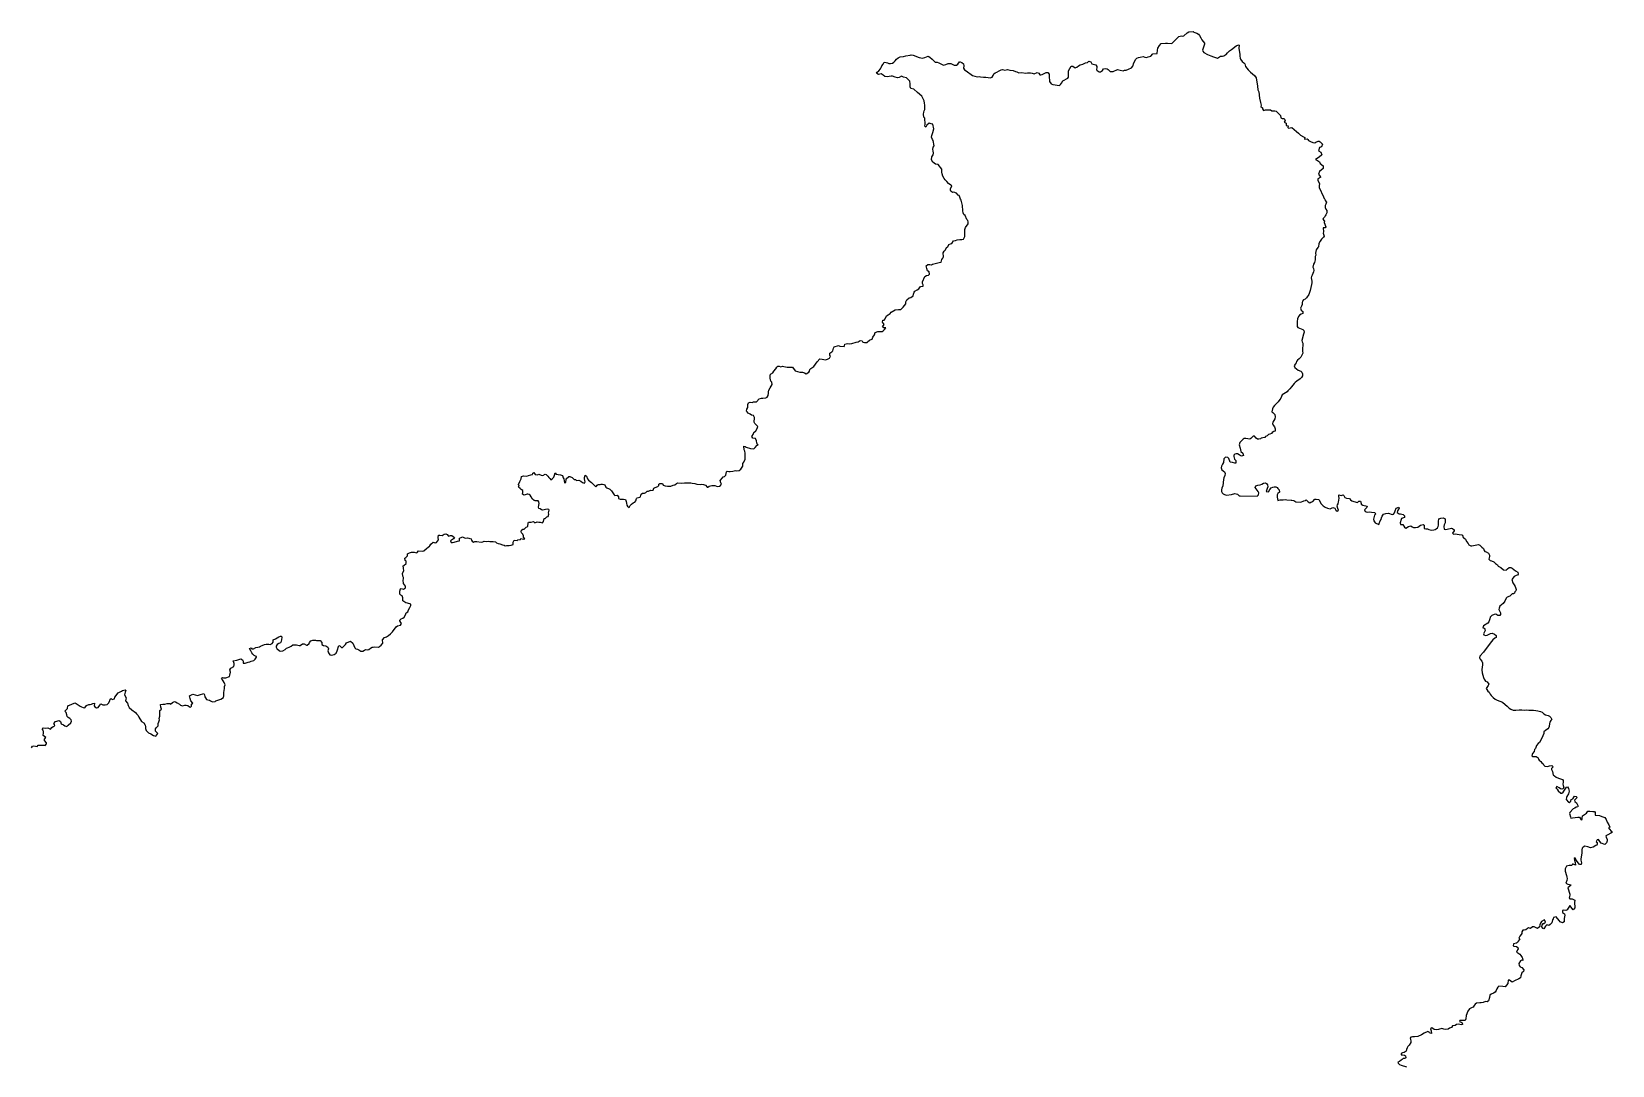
# Model space of a CAD drawing. Extents: x -74 to -34.8, y -33.8 to 5.3.
# Drawn here: x -62.137 to -59.516, y 3.558 to 5.271 of the extents above; entities that cross this region are included whole.
import ezdxf

# ---------------------------------------------------------------- set-up
doc = ezdxf.new("R2010")
doc.units = 0
doc.header["$LTSCALE"] = 2
doc.layers.add('UFEBRASIL', color=7, linetype='Continuous')

msp = doc.modelspace()

# ---------------------------------------------------------------- linework, layer by layer
at = {"layer": 'UFEBRASIL'}
msp.add_lwpolyline([(-62.1369, 4.0843), (-62.1352, 4.0866), (-62.1333, 4.0871), (-62.1275, 4.0863), (-62.1261, 4.0882), (-62.1225, 4.0882), (-62.1202, 4.0885), (-62.1158, 4.0882), (-62.1144, 4.088), (-62.1122, 4.0905), (-62.1122, 4.0924), (-62.1152, 4.096), (-62.1155, 4.0985), (-62.113, 4.1013), (-62.1177, 4.1043), (-62.1175, 4.1057), (-62.1169, 4.1077), (-62.1169, 4.1105), (-62.1175, 4.1132), (-62.1191, 4.1157), (-62.1175, 4.1174), (-62.1141, 4.1168), (-62.11, 4.1171), (-62.1052, 4.1152), (-62.1033, 4.1177), (-62.1008, 4.1191), (-62.098, 4.1207), (-62.0988, 4.1227), (-62.1, 4.1246), (-62.0972, 4.1274), (-62.0913, 4.1291), (-62.0891, 4.1274), (-62.088, 4.1238), (-62.0836, 4.1221), (-62.0816, 4.1205), (-62.0786, 4.1194), (-62.0761, 4.1218), (-62.0719, 4.1252), (-62.0708, 4.1282), (-62.0711, 4.1305), (-62.0733, 4.1324), (-62.0761, 4.1341), (-62.078, 4.136), (-62.0783, 4.1388), (-62.0797, 4.1427), (-62.0816, 4.1446), (-62.0775, 4.1493), (-62.0769, 4.1538), (-62.07, 4.1563), (-62.0663, 4.1579), (-62.065, 4.1585), (-62.0627, 4.1574), (-62.0563, 4.153), (-62.0541, 4.1518), (-62.0511, 4.1507), (-62.0483, 4.1502), (-62.0455, 4.1541), (-62.0419, 4.156), (-62.0394, 4.156), (-62.0372, 4.1563), (-62.035, 4.1574), (-62.0327, 4.1579), (-62.0333, 4.1538), (-62.0319, 4.1518), (-62.0291, 4.1502), (-62.0264, 4.151), (-62.0239, 4.1549), (-62.0219, 4.1571), (-62.0188, 4.1552), (-62.0147, 4.1555), (-62.0116, 4.156), (-62.0086, 4.1585), (-62.0072, 4.1624), (-62.0066, 4.1646), (-62.005, 4.1657), (-62.003, 4.1643), (-61.9994, 4.1652), (-61.9986, 4.168), (-61.9933, 4.1749), (-61.9908, 4.1763), (-61.9877, 4.1777), (-61.9861, 4.1791), (-61.9814, 4.1804), (-61.9805, 4.1791), (-61.9819, 4.1763), (-61.983, 4.1716), (-61.98, 4.1668), (-61.9805, 4.1649), (-61.9811, 4.1618), (-61.9777, 4.1579), (-61.9769, 4.1543), (-61.9752, 4.151), (-61.9705, 4.1468), (-61.9644, 4.1427), (-61.9627, 4.1405), (-61.9602, 4.1377), (-61.9591, 4.1346), (-61.9544, 4.1277), (-61.9508, 4.1255), (-61.9486, 4.1216), (-61.948, 4.1191), (-61.948, 4.1163), (-61.9466, 4.1127), (-61.9452, 4.111), (-61.9427, 4.1091), (-61.9391, 4.1071), (-61.9347, 4.1043), (-61.9308, 4.1032), (-61.9277, 4.108), (-61.9294, 4.1093), (-61.9311, 4.1118), (-61.9311, 4.1155), (-61.93, 4.1171), (-61.9269, 4.1205), (-61.9269, 4.1243), (-61.9258, 4.1271), (-61.925, 4.1305), (-61.9255, 4.1329), (-61.9244, 4.1366), (-61.9244, 4.1421), (-61.9239, 4.1457), (-61.9216, 4.148), (-61.9225, 4.1516), (-61.923, 4.1557), (-61.9194, 4.1563), (-61.9158, 4.1563), (-61.9122, 4.1577), (-61.9077, 4.1574), (-61.9064, 4.1566), (-61.9033, 4.1593), (-61.9, 4.1607), (-61.898, 4.1602), (-61.8955, 4.1585), (-61.8914, 4.1563), (-61.89, 4.1546), (-61.8866, 4.1535), (-61.883, 4.1546), (-61.8805, 4.1549), (-61.8777, 4.1541), (-61.8752, 4.1521), (-61.8733, 4.1513), (-61.8719, 4.153), (-61.8716, 4.1566), (-61.8694, 4.1582), (-61.8727, 4.1618), (-61.8741, 4.1657), (-61.875, 4.1702), (-61.8716, 4.1721), (-61.8694, 4.1727), (-61.8616, 4.171), (-61.8583, 4.1716), (-61.8513, 4.1741), (-61.85, 4.1716), (-61.8497, 4.1688), (-61.8486, 4.1666), (-61.8466, 4.1643), (-61.8447, 4.1635), (-61.8419, 4.1632), (-61.84, 4.1618), (-61.8369, 4.1602), (-61.8327, 4.1607), (-61.8314, 4.1621), (-61.823, 4.1646), (-61.8189, 4.1677), (-61.818, 4.1702), (-61.8183, 4.1757), (-61.8169, 4.1824), (-61.8169, 4.1855), (-61.8158, 4.1885), (-61.8175, 4.1924), (-61.8191, 4.1949), (-61.8219, 4.1996), (-61.8205, 4.2005), (-61.8186, 4.1999), (-61.815, 4.1999), (-61.8088, 4.2024), (-61.8083, 4.2043), (-61.8072, 4.2096), (-61.808, 4.2135), (-61.8066, 4.2163), (-61.8013, 4.2188), (-61.8011, 4.2213), (-61.8011, 4.2238), (-61.8025, 4.2282), (-61.7963, 4.2293), (-61.7947, 4.2299), (-61.79, 4.2316), (-61.7869, 4.2299), (-61.7863, 4.2277), (-61.7858, 4.2241), (-61.7827, 4.2241), (-61.778, 4.2257), (-61.7752, 4.2266), (-61.773, 4.2277), (-61.7686, 4.2288), (-61.7663, 4.2307), (-61.7638, 4.2341), (-61.7639, 4.2355), (-61.7658, 4.236), (-61.7677, 4.2368), (-61.77, 4.2393), (-61.7716, 4.2416), (-61.7733, 4.2449), (-61.7758, 4.2485), (-61.773, 4.2496), (-61.7716, 4.2479), (-61.7691, 4.2482), (-61.7652, 4.2505), (-61.7616, 4.2507), (-61.7591, 4.2516), (-61.7572, 4.2527), (-61.7547, 4.2535), (-61.7505, 4.2552), (-61.748, 4.2557), (-61.7433, 4.2557), (-61.7414, 4.2555), (-61.7377, 4.2568), (-61.7363, 4.2593), (-61.7361, 4.2632), (-61.7325, 4.2646), (-61.7269, 4.268), (-61.7241, 4.2693), (-61.7225, 4.2691), (-61.7222, 4.2666), (-61.7233, 4.2602), (-61.7244, 4.258), (-61.7269, 4.2571), (-61.7294, 4.2555), (-61.7316, 4.2527), (-61.7313, 4.251), (-61.73, 4.2488), (-61.7258, 4.2449), (-61.7236, 4.2443), (-61.7205, 4.2449), (-61.7163, 4.2468), (-61.7144, 4.2491), (-61.7125, 4.2499), (-61.7097, 4.2507), (-61.7066, 4.2527), (-61.7036, 4.2546), (-61.6975, 4.2549), (-61.693, 4.2535), (-61.6916, 4.2535), (-61.6877, 4.2563), (-61.685, 4.2563), (-61.6808, 4.2541), (-61.6797, 4.2543), (-61.6769, 4.2568), (-61.6758, 4.2588), (-61.6736, 4.2613), (-61.6708, 4.2624), (-61.6663, 4.2627), (-61.6644, 4.2621), (-61.6583, 4.2616), (-61.6558, 4.2588), (-61.6558, 4.2555), (-61.653, 4.2538), (-61.6489, 4.2532), (-61.6458, 4.251), (-61.6447, 4.2482), (-61.6455, 4.2446), (-61.6447, 4.2413), (-61.6425, 4.238), (-61.6388, 4.2374), (-61.6352, 4.2385), (-61.6319, 4.241), (-61.6302, 4.2449), (-61.6275, 4.2538), (-61.6258, 4.2532), (-61.623, 4.2505), (-61.6216, 4.2502), (-61.6166, 4.2552), (-61.615, 4.258), (-61.6083, 4.261), (-61.6044, 4.2577), (-61.6011, 4.2496), (-61.5991, 4.2482), (-61.5963, 4.2474), (-61.5941, 4.2463), (-61.5908, 4.2441), (-61.5877, 4.2441), (-61.585, 4.2457), (-61.583, 4.2471), (-61.58, 4.2463), (-61.5775, 4.2468), (-61.5752, 4.2491), (-61.5722, 4.251), (-61.5708, 4.2507), (-61.5677, 4.2516), (-61.5619, 4.251), (-61.5602, 4.2518), (-61.5575, 4.2543), (-61.5547, 4.2577), (-61.555, 4.2632), (-61.5519, 4.2666), (-61.5486, 4.268), (-61.545, 4.2702), (-61.5419, 4.2727), (-61.5386, 4.2763), (-61.5325, 4.2846), (-61.53, 4.286), (-61.525, 4.2871), (-61.5233, 4.2899), (-61.5247, 4.2916), (-61.5263, 4.2943), (-61.5261, 4.2957), (-61.5244, 4.2977), (-61.5213, 4.2991), (-61.5191, 4.3005), (-61.5172, 4.3046), (-61.5161, 4.3077), (-61.513, 4.3093), (-61.5122, 4.3129), (-61.5097, 4.3166), (-61.508, 4.3199), (-61.5083, 4.3218), (-61.5136, 4.3235), (-61.5166, 4.3241), (-61.5213, 4.3274), (-61.5211, 4.3327), (-61.5225, 4.3357), (-61.5247, 4.3371), (-61.5263, 4.3385), (-61.5263, 4.3435), (-61.5255, 4.3477), (-61.5241, 4.3482), (-61.5202, 4.3468), (-61.5169, 4.3494), (-61.5172, 4.3519), (-61.5188, 4.3541), (-61.52, 4.3563), (-61.5208, 4.3616), (-61.5202, 4.3638), (-61.5202, 4.3663), (-61.5211, 4.3685), (-61.5219, 4.3732), (-61.5197, 4.3774), (-61.5205, 4.3816), (-61.5208, 4.3857), (-61.5197, 4.3863), (-61.5158, 4.3896), (-61.5161, 4.3932), (-61.5177, 4.3946), (-61.5183, 4.3982), (-61.5163, 4.3996), (-61.5138, 4.4024), (-61.5136, 4.4054), (-61.5105, 4.4071), (-61.5069, 4.4082), (-61.5025, 4.408), (-61.4988, 4.4074), (-61.4975, 4.4077), (-61.4952, 4.4102), (-61.4886, 4.4099), (-61.4863, 4.4105), (-61.4822, 4.4141), (-61.4794, 4.4166), (-61.4772, 4.418), (-61.4764, 4.4188), (-61.475, 4.4213), (-61.4711, 4.4246), (-61.4677, 4.4238), (-61.4655, 4.4243), (-61.4625, 4.4288), (-61.463, 4.4327), (-61.4622, 4.4363), (-61.4602, 4.4363), (-61.4561, 4.4357), (-61.453, 4.4382), (-61.45, 4.4388), (-61.4477, 4.4377), (-61.4455, 4.4349), (-61.4422, 4.4357), (-61.44, 4.436), (-61.4358, 4.4324), (-61.4372, 4.4305), (-61.4388, 4.4291), (-61.4422, 4.4271), (-61.4413, 4.4243), (-61.4391, 4.4241), (-61.4361, 4.4249), (-61.4305, 4.4263), (-61.4275, 4.4268), (-61.4275, 4.4316), (-61.4247, 4.4327), (-61.4222, 4.4335), (-61.418, 4.4316), (-61.4141, 4.4321), (-61.408, 4.4305), (-61.4077, 4.4282), (-61.4063, 4.4263), (-61.4044, 4.4246), (-61.4022, 4.4257), (-61.3988, 4.4257), (-61.3916, 4.4249), (-61.3889, 4.4252), (-61.3864, 4.4263), (-61.3825, 4.426), (-61.3794, 4.4263), (-61.3769, 4.4257), (-61.3716, 4.426), (-61.3677, 4.4255), (-61.3661, 4.4238), (-61.3633, 4.4227), (-61.3605, 4.4221), (-61.3563, 4.4202), (-61.3536, 4.4196), (-61.3516, 4.4188), (-61.3494, 4.4191), (-61.345, 4.4191), (-61.3416, 4.4196), (-61.3386, 4.4207), (-61.3386, 4.4246), (-61.3369, 4.4282), (-61.3319, 4.4277), (-61.3305, 4.4285), (-61.3263, 4.4291), (-61.3255, 4.4307), (-61.3213, 4.4296), (-61.3194, 4.4302), (-61.3211, 4.433), (-61.3216, 4.4352), (-61.3227, 4.438), (-61.3247, 4.4402), (-61.3252, 4.4424), (-61.3244, 4.4449), (-61.3227, 4.4463), (-61.3202, 4.4463), (-61.3169, 4.4496), (-61.3144, 4.451), (-61.3136, 4.4566), (-61.3133, 4.4577), (-61.3088, 4.4582), (-61.3047, 4.4588), (-61.3025, 4.4566), (-61.2986, 4.4585), (-61.2961, 4.458), (-61.2936, 4.4579), (-61.2897, 4.4571), (-61.288, 4.4588), (-61.2869, 4.4641), (-61.2852, 4.4638), (-61.2827, 4.4666), (-61.2802, 4.4674), (-61.2794, 4.471), (-61.28, 4.4735), (-61.2788, 4.478), (-61.2794, 4.4788), (-61.2816, 4.4793), (-61.285, 4.4791), (-61.2872, 4.4782), (-61.2897, 4.4777), (-61.2916, 4.4782), (-61.2938, 4.4799), (-61.2958, 4.4807), (-61.2963, 4.4827), (-61.2961, 4.4863), (-61.2955, 4.4891), (-61.2961, 4.4916), (-61.2972, 4.4935), (-61.3019, 4.4935), (-61.3036, 4.4938), (-61.3063, 4.496), (-61.3088, 4.4998), (-61.3102, 4.5026), (-61.312, 4.5038), (-61.3141, 4.5045), (-61.3152, 4.5042), (-61.3201, 4.5027), (-61.3231, 4.5046), (-61.3223, 4.5079), (-61.3224, 4.5105), (-61.3251, 4.5121), (-61.3266, 4.5139), (-61.3297, 4.5157), (-61.3283, 4.5177), (-61.3295, 4.5205), (-61.3275, 4.5255), (-61.3267, 4.5266), (-61.3252, 4.5299), (-61.3249, 4.5337), (-61.3212, 4.5348), (-61.3158, 4.5342), (-61.3132, 4.5355), (-61.309, 4.5362), (-61.3066, 4.5371), (-61.3059, 4.5394), (-61.3042, 4.5401), (-61.302, 4.5367), (-61.2983, 4.5362), (-61.296, 4.5373), (-61.2923, 4.5357), (-61.2892, 4.5353), (-61.2853, 4.5376), (-61.2838, 4.5371), (-61.281, 4.5344), (-61.2795, 4.5319), (-61.2776, 4.5304), (-61.276, 4.528), (-61.273, 4.5301), (-61.2708, 4.5326), (-61.2699, 4.5356), (-61.2686, 4.5397), (-61.267, 4.5376), (-61.2637, 4.5367), (-61.26, 4.5363), (-61.2565, 4.5351), (-61.2556, 4.5313), (-61.2547, 4.5295), (-61.2539, 4.5264), (-61.253, 4.5224), (-61.251, 4.5244), (-61.2508, 4.5284), (-61.2504, 4.5297), (-61.2464, 4.5334), (-61.2443, 4.5335), (-61.2408, 4.5321), (-61.2395, 4.5309), (-61.2371, 4.5284), (-61.2352, 4.5284), (-61.2334, 4.5272), (-61.2295, 4.5274), (-61.2263, 4.5258), (-61.2233, 4.5235), (-61.2203, 4.5226), (-61.2192, 4.525), (-61.2198, 4.5271), (-61.2201, 4.53), (-61.22, 4.5322), (-61.219, 4.5356), (-61.2167, 4.534), (-61.2153, 4.5299), (-61.2135, 4.5277), (-61.2088, 4.5234), (-61.2051, 4.5201), (-61.2014, 4.5165), (-61.2003, 4.5175), (-61.1994, 4.5194), (-61.1974, 4.5204), (-61.1942, 4.5206), (-61.1926, 4.521), (-61.1904, 4.5209), (-61.1883, 4.5206), (-61.1865, 4.5196), (-61.185, 4.5162), (-61.183, 4.515), (-61.1792, 4.5134), (-61.178, 4.5128), (-61.1752, 4.5097), (-61.1746, 4.5084), (-61.1712, 4.5035), (-61.1698, 4.5022), (-61.1662, 4.5028), (-61.1641, 4.5), (-61.1641, 4.4974), (-61.1611, 4.496), (-61.1575, 4.4963), (-61.1558, 4.496), (-61.1525, 4.4957), (-61.1511, 4.4924), (-61.1508, 4.4896), (-61.1502, 4.486), (-61.149, 4.4843), (-61.1461, 4.4824), (-61.1447, 4.4855), (-61.1422, 4.488), (-61.1394, 4.4902), (-61.1372, 4.4909), (-61.1366, 4.4913), (-61.135, 4.4932), (-61.1341, 4.4974), (-61.133, 4.4985), (-61.1283, 4.4993), (-61.1275, 4.4999), (-61.1265, 4.5041), (-61.1242, 4.5058), (-61.1208, 4.5058), (-61.1186, 4.5071), (-61.1165, 4.5093), (-61.1143, 4.5094), (-61.1106, 4.5111), (-61.1102, 4.5103), (-61.1065, 4.511), (-61.1053, 4.5145), (-61.1033, 4.5153), (-61.0989, 4.517), (-61.097, 4.5187), (-61.097, 4.5207), (-61.0954, 4.522), (-61.0911, 4.5221), (-61.0897, 4.5195), (-61.0867, 4.5183), (-61.0827, 4.5178), (-61.0773, 4.5174), (-61.0731, 4.5191), (-61.0706, 4.5199), (-61.0679, 4.5222), (-61.0655, 4.5232), (-61.0591, 4.5228), (-61.0547, 4.5229), (-61.0527, 4.5233), (-61.0472, 4.523), (-61.0438, 4.523), (-61.0417, 4.5224), (-61.0373, 4.5221), (-61.034, 4.521), (-61.0286, 4.5206), (-61.0262, 4.5207), (-61.0232, 4.5204), (-61.0199, 4.519), (-61.0171, 4.516), (-61.0156, 4.5162), (-61.0134, 4.5178), (-61.0094, 4.5188), (-61.0043, 4.5189), (-61.0015, 4.5174), (-61.0004, 4.5173), (-60.9963, 4.5174), (-60.9947, 4.5185), (-60.9933, 4.5207), (-60.9944, 4.5232), (-60.9952, 4.5268), (-60.9916, 4.5316), (-60.9902, 4.533), (-60.9883, 4.5338), (-60.9861, 4.536), (-60.9847, 4.5413), (-60.9838, 4.5424), (-60.9811, 4.5418), (-60.9786, 4.5421), (-60.9744, 4.5427), (-60.9697, 4.5435), (-60.9675, 4.543), (-60.9641, 4.5438), (-60.9613, 4.546), (-60.958, 4.5505), (-60.9575, 4.5532), (-60.9575, 4.5554), (-60.9563, 4.5574), (-60.9541, 4.5624), (-60.9541, 4.5682), (-60.9538, 4.5721), (-60.9547, 4.5754), (-60.9555, 4.5777), (-60.9563, 4.5841), (-60.9541, 4.5835), (-60.9522, 4.5821), (-60.9452, 4.5802), (-60.9397, 4.5796), (-60.9375, 4.5818), (-60.9347, 4.5849), (-60.9322, 4.5863), (-60.9338, 4.5874), (-60.9347, 4.5896), (-60.9352, 4.5927), (-60.9366, 4.5963), (-60.9413, 4.5974), (-60.943, 4.5999), (-60.94, 4.6041), (-60.9394, 4.6063), (-60.9361, 4.6091), (-60.9338, 4.613), (-60.9327, 4.6163), (-60.9355, 4.6191), (-60.938, 4.6213), (-60.9388, 4.6235), (-60.9388, 4.6257), (-60.9386, 4.6285), (-60.9386, 4.6313), (-60.9402, 4.6346), (-60.9433, 4.6355), (-60.9458, 4.6371), (-60.9488, 4.6385), (-60.9505, 4.6405), (-60.9516, 4.6421), (-60.9513, 4.6449), (-60.9494, 4.648), (-60.9497, 4.6527), (-60.9486, 4.6554), (-60.9455, 4.6566), (-60.9425, 4.656), (-60.94, 4.6571), (-60.935, 4.6571), (-60.9305, 4.6621), (-60.9269, 4.6632), (-60.9244, 4.6635), (-60.9194, 4.6638), (-60.9172, 4.6649), (-60.9158, 4.6677), (-60.915, 4.6718), (-60.915, 4.6741), (-60.9144, 4.6768), (-60.9125, 4.6804), (-60.9094, 4.686), (-60.9097, 4.6899), (-60.9113, 4.6916), (-60.9122, 4.6963), (-60.9127, 4.7005), (-60.9119, 4.7032), (-60.9083, 4.7055), (-60.9063, 4.708), (-60.9033, 4.7121), (-60.9016, 4.7146), (-60.9, 4.7163), (-60.8975, 4.7163), (-60.895, 4.7154), (-60.8919, 4.7163), (-60.8897, 4.716), (-60.8844, 4.7149), (-60.8816, 4.7149), (-60.8752, 4.7149), (-60.8708, 4.7085), (-60.8633, 4.7066), (-60.8611, 4.7066), (-60.8586, 4.7063), (-60.8558, 4.7052), (-60.853, 4.7035), (-60.8483, 4.7063), (-60.8472, 4.708), (-60.8469, 4.711), (-60.8452, 4.7124), (-60.84, 4.7157), (-60.8372, 4.7199), (-60.8347, 4.7238), (-60.8302, 4.7285), (-60.8263, 4.7282), (-60.8236, 4.7274), (-60.8205, 4.7268), (-60.8175, 4.728), (-60.8141, 4.7296), (-60.8125, 4.7332), (-60.8133, 4.7343), (-60.8136, 4.7377), (-60.8105, 4.7399), (-60.8088, 4.7421), (-60.8077, 4.7463), (-60.8066, 4.7482), (-60.7991, 4.7505), (-60.7969, 4.7496), (-60.7897, 4.7488), (-60.7891, 4.7505), (-60.7886, 4.753), (-60.7866, 4.7535), (-60.7844, 4.7538), (-60.7805, 4.7535), (-60.7772, 4.7538), (-60.7697, 4.756), (-60.7666, 4.7566), (-60.763, 4.7588), (-60.76, 4.7582), (-60.7588, 4.7563), (-60.7558, 4.7555), (-60.7516, 4.7555), (-60.7511, 4.7568), (-60.748, 4.7593), (-60.7466, 4.7602), (-60.7433, 4.7613), (-60.7422, 4.7643), (-60.7394, 4.7685), (-60.7383, 4.7721), (-60.7341, 4.7741), (-60.7269, 4.7738), (-60.7252, 4.7749), (-60.7231, 4.777), (-60.7208, 4.7799), (-60.7238, 4.7802), (-60.7263, 4.7816), (-60.7236, 4.7857), (-60.7244, 4.7871), (-60.7261, 4.7891), (-60.7255, 4.7924), (-60.7236, 4.7929), (-60.7219, 4.7949), (-60.7197, 4.7996), (-60.7166, 4.8013), (-60.7133, 4.8035), (-60.7116, 4.8057), (-60.7052, 4.8096), (-60.6997, 4.8105), (-60.6961, 4.8105), (-60.6922, 4.8143), (-60.6875, 4.8196), (-60.6875, 4.8232), (-60.6861, 4.8263), (-60.6819, 4.8296), (-60.6794, 4.8302), (-60.6755, 4.8329), (-60.675, 4.8355), (-60.6738, 4.8388), (-60.6725, 4.8407), (-60.6686, 4.8427), (-60.6661, 4.8443), (-60.663, 4.8482), (-60.6591, 4.8491), (-60.6588, 4.851), (-60.66, 4.8532), (-60.66, 4.856), (-60.6563, 4.8652), (-60.6533, 4.8668), (-60.6502, 4.8671), (-60.6483, 4.8688), (-60.6491, 4.8727), (-60.6516, 4.8746), (-60.653, 4.8782), (-60.6536, 4.8829), (-60.6513, 4.8849), (-60.6477, 4.8849), (-60.6452, 4.8846), (-60.6433, 4.8854), (-60.6391, 4.8868), (-60.6322, 4.8882), (-60.6288, 4.8888), (-60.6286, 4.8907), (-60.628, 4.8929), (-60.6263, 4.8952), (-60.6252, 4.8974), (-60.6258, 4.9041), (-60.6241, 4.9071), (-60.6219, 4.9093), (-60.62, 4.913), (-60.618, 4.9143), (-60.6161, 4.918), (-60.6136, 4.9193), (-60.6113, 4.9199), (-60.6088, 4.9241), (-60.6052, 4.9249), (-60.6025, 4.9257), (-60.5983, 4.9263), (-60.5949, 4.9263), (-60.5919, 4.9268), (-60.59, 4.931), (-60.59, 4.9396), (-60.5897, 4.9427), (-60.5886, 4.9463), (-60.5844, 4.9521), (-60.5841, 4.9557), (-60.585, 4.9577), (-60.5863, 4.9593), (-60.5894, 4.966), (-60.5913, 4.968), (-60.5927, 4.9707), (-60.5933, 4.9738), (-60.5938, 4.9827), (-60.5947, 4.9871), (-60.5958, 4.9916), (-60.5969, 4.9932), (-60.598, 4.9963), (-60.5991, 4.9993), (-60.6008, 4.9996), (-60.6038, 5.0033), (-60.608, 5.0049), (-60.6102, 5.0041), (-60.613, 5.0066), (-60.6137, 5.0081), (-60.6135, 5.0104), (-60.6115, 5.0152), (-60.613, 5.0166), (-60.6169, 5.0193), (-60.6197, 5.0224), (-60.6225, 5.0252), (-60.6238, 5.0271), (-60.6261, 5.031), (-60.6275, 5.0352), (-60.628, 5.0377), (-60.6281, 5.0428), (-60.6302, 5.0457), (-60.6316, 5.0479), (-60.6338, 5.0507), (-60.6383, 5.0513), (-60.6427, 5.0546), (-60.645, 5.0585), (-60.6444, 5.063), (-60.6425, 5.0668), (-60.6418, 5.0694), (-60.6423, 5.0733), (-60.643, 5.0757), (-60.6425, 5.0791), (-60.6408, 5.0816), (-60.6425, 5.0904), (-60.6433, 5.0921), (-60.6452, 5.096), (-60.6447, 5.0987), (-60.643, 5.1035), (-60.6409, 5.1098), (-60.6426, 5.1172), (-60.6458, 5.1182), (-60.6488, 5.119), (-60.6525, 5.1155), (-60.6544, 5.1124), (-60.6561, 5.1143), (-60.6553, 5.1175), (-60.6561, 5.1271), (-60.6575, 5.1291), (-60.6583, 5.1339), (-60.6577, 5.1374), (-60.6569, 5.1396), (-60.6563, 5.1418), (-60.6561, 5.1449), (-60.656, 5.149), (-60.6566, 5.1521), (-60.6571, 5.156), (-60.6591, 5.1593), (-60.6612, 5.1637), (-60.6681, 5.17), (-60.6744, 5.1754), (-60.6794, 5.1766), (-60.6804, 5.1794), (-60.6802, 5.1841), (-60.6808, 5.1886), (-60.6838, 5.1913), (-60.6867, 5.1943), (-60.6916, 5.1955), (-60.6947, 5.1971), (-60.6988, 5.1949), (-60.7016, 5.1943), (-60.7052, 5.1952), (-60.7097, 5.1968), (-60.7119, 5.1971), (-60.7183, 5.1956), (-60.7222, 5.1966), (-60.7252, 5.1985), (-60.7282, 5.201), (-60.7327, 5.1996), (-60.7356, 5.2011), (-60.7363, 5.2018), (-60.735, 5.2038), (-60.7322, 5.2057), (-60.7294, 5.2091), (-60.7286, 5.2113), (-60.7272, 5.2138), (-60.725, 5.2166), (-60.7233, 5.2199), (-60.72, 5.2196), (-60.7177, 5.2188), (-60.7158, 5.2177), (-60.713, 5.2177), (-60.7094, 5.2185), (-60.7072, 5.2199), (-60.705, 5.2224), (-60.703, 5.2249), (-60.7, 5.2271), (-60.6972, 5.2288), (-60.6913, 5.2293), (-60.6875, 5.2307), (-60.6805, 5.2316), (-60.6786, 5.2321), (-60.6755, 5.2318), (-60.6652, 5.2277), (-60.66, 5.2268), (-60.6563, 5.2277), (-60.6508, 5.2302), (-60.6475, 5.2285), (-60.6441, 5.2249), (-60.6388, 5.2199), (-60.6355, 5.2199), (-60.633, 5.2191), (-60.6283, 5.2166), (-60.625, 5.2152), (-60.6213, 5.216), (-60.6172, 5.2179), (-60.613, 5.2177), (-60.6075, 5.2152), (-60.6036, 5.2152), (-60.6016, 5.2166), (-60.5986, 5.2205), (-60.5975, 5.2205), (-60.595, 5.2196), (-60.5922, 5.2174), (-60.5913, 5.2141), (-60.5919, 5.2104), (-60.5905, 5.2074), (-60.5875, 5.2055), (-60.5772, 5.198), (-60.5694, 5.1957), (-60.5658, 5.1966), (-60.5636, 5.196), (-60.5588, 5.1952), (-60.5552, 5.1952), (-60.5513, 5.1949), (-60.548, 5.1941), (-60.5447, 5.1952), (-60.5427, 5.1979), (-60.5416, 5.2007), (-60.5397, 5.2027), (-60.5366, 5.2035), (-60.5327, 5.206), (-60.5297, 5.2077), (-60.5272, 5.2079), (-60.5236, 5.2071), (-60.5191, 5.2079), (-60.5152, 5.2071), (-60.5097, 5.2063), (-60.5055, 5.2046), (-60.5033, 5.2041), (-60.5005, 5.2027), (-60.495, 5.203), (-60.4891, 5.2021), (-60.4858, 5.2027), (-60.4811, 5.2024), (-60.478, 5.2021), (-60.4747, 5.2007), (-60.4697, 5.2029), (-60.4672, 5.2018), (-60.4655, 5.1993), (-60.4636, 5.1991), (-60.4616, 5.1999), (-60.4552, 5.2032), (-60.4519, 5.2029), (-60.4497, 5.2002), (-60.4497, 5.1971), (-60.4494, 5.1879), (-60.4466, 5.1841), (-60.4441, 5.183), (-60.433, 5.1816), (-60.4311, 5.1832), (-60.4297, 5.1852), (-60.4272, 5.1893), (-60.4188, 5.1938), (-60.418, 5.1954), (-60.418, 5.2057), (-60.4136, 5.2135), (-60.4105, 5.2135), (-60.4066, 5.2107), (-60.4041, 5.2116), (-60.4013, 5.2138), (-60.3986, 5.2155), (-60.3941, 5.2168), (-60.39, 5.2191), (-60.3863, 5.2196), (-60.3841, 5.2218), (-60.3811, 5.2207), (-60.3791, 5.2174), (-60.3772, 5.2166), (-60.3727, 5.2157), (-60.3708, 5.2132), (-60.3711, 5.2116), (-60.3716, 5.2077), (-60.3705, 5.2063), (-60.3672, 5.2043), (-60.365, 5.2043), (-60.3616, 5.2063), (-60.3597, 5.2091), (-60.3561, 5.2096), (-60.3538, 5.2091), (-60.3519, 5.2079), (-60.3488, 5.2049), (-60.3441, 5.2049), (-60.3366, 5.2079), (-60.3325, 5.2071), (-60.3272, 5.2057), (-60.325, 5.2068), (-60.3222, 5.2071), (-60.3186, 5.2088), (-60.3136, 5.2105), (-60.3111, 5.2135), (-60.3094, 5.2191), (-60.3063, 5.2249), (-60.3044, 5.2266), (-60.3019, 5.2277), (-60.2991, 5.2282), (-60.2944, 5.2293), (-60.2911, 5.2282), (-60.2888, 5.228), (-60.2858, 5.2291), (-60.2816, 5.2299), (-60.278, 5.2338), (-60.2711, 5.2343), (-60.2705, 5.2402), (-60.27, 5.2435), (-60.2672, 5.2479), (-60.2641, 5.251), (-60.2572, 5.2518), (-60.2536, 5.2516), (-60.2477, 5.2513), (-60.2461, 5.2518), (-60.2352, 5.2627), (-60.2305, 5.2635), (-60.2286, 5.2632), (-60.2266, 5.2638), (-60.2211, 5.2688), (-60.2183, 5.2702), (-60.2111, 5.2707), (-60.21, 5.2696), (-60.2052, 5.268), (-60.2022, 5.2666), (-60.2005, 5.2643), (-60.1983, 5.2605), (-60.1969, 5.2571), (-60.1927, 5.2518), (-60.1927, 5.2499), (-60.1958, 5.2402), (-60.1952, 5.2382), (-60.1933, 5.2363), (-60.1877, 5.2327), (-60.1822, 5.2307), (-60.1774, 5.2288), (-60.1711, 5.2266), (-60.1658, 5.2302), (-60.1628, 5.2302), (-60.1605, 5.2307), (-60.1586, 5.2316), (-60.1563, 5.233), (-60.1541, 5.2357), (-60.1508, 5.2388), (-60.1477, 5.241), (-60.14, 5.2474), (-60.1361, 5.2491), (-60.1352, 5.2482), (-60.1355, 5.2435), (-60.1344, 5.2363), (-60.1341, 5.2335), (-60.1341, 5.2299), (-60.1336, 5.2268), (-60.1327, 5.2249), (-60.1302, 5.2213), (-60.1275, 5.2193), (-60.1258, 5.2171), (-60.1244, 5.2127), (-60.1202, 5.2074), (-60.1161, 5.2038), (-60.1094, 5.1982), (-60.1069, 5.1941), (-60.1044, 5.1804), (-60.1038, 5.1743), (-60.1024, 5.171), (-60.1013, 5.1607), (-60.0994, 5.1535), (-60.0983, 5.1491), (-60.0991, 5.1466), (-60.0966, 5.1446), (-60.0962, 5.1429), (-60.0944, 5.1402), (-60.0911, 5.1413), (-60.083, 5.141), (-60.0811, 5.1393), (-60.0761, 5.1396), (-60.0738, 5.1388), (-60.0666, 5.1318), (-60.0661, 5.1277), (-60.0638, 5.1266), (-60.0602, 5.1266), (-60.0588, 5.1235), (-60.0605, 5.1207), (-60.0569, 5.1188), (-60.0569, 5.1152), (-60.0536, 5.1146), (-60.0544, 5.1121), (-60.053, 5.1105), (-60.0477, 5.1118), (-60.0397, 5.1052), (-60.0369, 5.1027), (-60.0336, 5.0993), (-60.0283, 5.0966), (-60.0263, 5.0954), (-60.0269, 5.0924), (-60.0224, 5.093), (-60.0213, 5.0921), (-60.0202, 5.0902), (-60.0166, 5.0885), (-60.013, 5.0868), (-60.0097, 5.0863), (-60.008, 5.0874), (-60.0038, 5.0891), (-60.0025, 5.0891), (-60.0005, 5.0882), (-59.9968, 5.0845), (-59.9987, 5.0798), (-60.0016, 5.0788), (-60.0035, 5.0731), (-59.9997, 5.0712), (-59.9978, 5.0665), (-60.0025, 5.0627), (-60.0082, 5.0589), (-60.0054, 5.057), (-60.0016, 5.0551), (-60.0006, 5.0523), (-59.9959, 5.0485), (-59.9959, 5.0437), (-60.0016, 5.039), (-60.0035, 5.0343), (-60.0006, 5.0305), (-59.9997, 5.0295), (-60.0044, 5.0267), (-60.0044, 5.0238), (-60.0016, 5.0191), (-60.0025, 5.0153), (-60.0025, 5.0124), (-59.9952, 4.9968), (-59.9941, 4.9941), (-59.993, 4.993), (-59.9922, 4.991), (-59.9905, 4.9882), (-59.9911, 4.9849), (-59.9925, 4.9824), (-59.9927, 4.9791), (-59.9911, 4.9768), (-59.9899, 4.9746), (-59.9897, 4.9727), (-59.9897, 4.9705), (-59.9913, 4.9674), (-59.9927, 4.9655), (-59.9938, 4.9635), (-59.9961, 4.9605), (-59.9947, 4.958), (-59.9938, 4.9571), (-59.9941, 4.9546), (-59.9911, 4.9471), (-59.9927, 4.9455), (-59.9955, 4.9455), (-59.9952, 4.9388), (-59.9955, 4.9366), (-59.9941, 4.9321), (-59.9952, 4.9302), (-59.9966, 4.9285), (-59.9986, 4.9271), (-60.0005, 4.9235), (-60.003, 4.9199), (-60.0033, 4.9143), (-60.0047, 4.913), (-60.0072, 4.9093), (-60.008, 4.9066), (-60.0083, 4.9035), (-60.0077, 4.9005), (-60.0088, 4.8979), (-60.0091, 4.8957), (-60.0091, 4.8927), (-60.0102, 4.888), (-60.0119, 4.8852), (-60.0127, 4.8807), (-60.0119, 4.8782), (-60.0113, 4.8752), (-60.0116, 4.8729), (-60.0138, 4.8674), (-60.0152, 4.8649), (-60.0158, 4.8627), (-60.0147, 4.8574), (-60.0144, 4.8543), (-60.0149, 4.8516), (-60.0172, 4.8418), (-60.0194, 4.8349), (-60.0233, 4.8296), (-60.0258, 4.8277), (-60.0286, 4.8263), (-60.03, 4.8243), (-60.0305, 4.8218), (-60.0305, 4.8185), (-60.0316, 4.8157), (-60.0333, 4.8127), (-60.0324, 4.8091), (-60.0294, 4.8068), (-60.0297, 4.8038), (-60.0325, 4.8024), (-60.035, 4.8007), (-60.0369, 4.7988), (-60.0383, 4.7949), (-60.0388, 4.7902), (-60.0391, 4.7821), (-60.0375, 4.7807), (-60.0352, 4.7796), (-60.0322, 4.7785), (-60.0297, 4.7771), (-60.0277, 4.7755), (-60.0272, 4.773), (-60.0283, 4.7696), (-60.0313, 4.7588), (-60.0308, 4.7566), (-60.0297, 4.7543), (-60.0294, 4.7513), (-60.0302, 4.7457), (-60.03, 4.7413), (-60.0294, 4.7382), (-60.033, 4.7313), (-60.0358, 4.7288), (-60.0383, 4.7263), (-60.04, 4.7243), (-60.0405, 4.7218), (-60.0424, 4.7199), (-60.0436, 4.7171), (-60.0425, 4.7143), (-60.0402, 4.7121), (-60.0372, 4.7099), (-60.033, 4.7079), (-60.0313, 4.7063), (-60.0302, 4.7035), (-60.0302, 4.7005), (-60.0316, 4.6979), (-60.0338, 4.6957), (-60.0394, 4.6916), (-60.0424, 4.6896), (-60.0441, 4.6877), (-60.0483, 4.6821), (-60.0508, 4.6791), (-60.0544, 4.6757), (-60.0555, 4.6738), (-60.058, 4.6724), (-60.0638, 4.6688), (-60.0658, 4.6632), (-60.0674, 4.661), (-60.0705, 4.6574), (-60.0766, 4.6513), (-60.0788, 4.6485), (-60.0799, 4.6455), (-60.0808, 4.641), (-60.0794, 4.6399), (-60.0758, 4.6363), (-60.0752, 4.6327), (-60.0761, 4.6293), (-60.0794, 4.6238), (-60.0797, 4.6213), (-60.0786, 4.6185), (-60.0767, 4.6158), (-60.0755, 4.6127), (-60.0752, 4.6085), (-60.0777, 4.608), (-60.0802, 4.6066), (-60.0813, 4.6046), (-60.0841, 4.6038), (-60.0866, 4.6032), (-60.0888, 4.601), (-60.0911, 4.5999), (-60.0925, 4.5982), (-60.0955, 4.5977), (-60.0983, 4.5974), (-60.0999, 4.596), (-60.1022, 4.5952), (-60.1044, 4.5957), (-60.1066, 4.5974), (-60.1097, 4.6007), (-60.1116, 4.6002), (-60.1138, 4.5985), (-60.1158, 4.5963), (-60.1175, 4.5952), (-60.1241, 4.5966), (-60.1269, 4.5968), (-60.1286, 4.5957), (-60.1308, 4.593), (-60.1341, 4.5899), (-60.1352, 4.5863), (-60.1333, 4.5805), (-60.1322, 4.5752), (-60.1291, 4.5721), (-60.1277, 4.5685), (-60.1311, 4.5674), (-60.1333, 4.5682), (-60.1352, 4.5696), (-60.1377, 4.571), (-60.1399, 4.5713), (-60.1424, 4.5707), (-60.1441, 4.5688), (-60.1441, 4.5666), (-60.143, 4.5621), (-60.1408, 4.5599), (-60.1408, 4.5557), (-60.1424, 4.5557), (-60.1461, 4.5566), (-60.15, 4.5574), (-60.1522, 4.5632), (-60.1538, 4.5649), (-60.1575, 4.5655), (-60.1602, 4.5627), (-60.1611, 4.5568), (-60.1626, 4.5538), (-60.1633, 4.5527), (-60.1644, 4.5505), (-60.1649, 4.5482), (-60.1636, 4.5446), (-60.1594, 4.5413), (-60.1583, 4.5388), (-60.1588, 4.5355), (-60.1605, 4.5313), (-60.1611, 4.5284), (-60.162, 4.5179), (-60.1636, 4.5141), (-60.1641, 4.5113), (-60.1641, 4.5088), (-60.1633, 4.5063), (-60.1616, 4.5049), (-60.1591, 4.5038), (-60.1558, 4.5029), (-60.1478, 4.5038), (-60.1422, 4.5052), (-60.138, 4.5043), (-60.1372, 4.5038), (-60.1352, 4.5018), (-60.1333, 4.5013), (-60.1049, 4.501), (-60.103, 4.5035), (-60.1025, 4.5063), (-60.1036, 4.5088), (-60.1069, 4.513), (-60.1086, 4.5155), (-60.1072, 4.5182), (-60.1041, 4.5191), (-60.1, 4.5199), (-60.0972, 4.521), (-60.0947, 4.5224), (-60.0916, 4.5232), (-60.0897, 4.5218), (-60.0883, 4.5196), (-60.0877, 4.5163), (-60.0886, 4.5135), (-60.09, 4.5085), (-60.0866, 4.5082), (-60.0841, 4.5121), (-60.0822, 4.5146), (-60.0794, 4.516), (-60.0769, 4.5165), (-60.0741, 4.5166), (-60.0722, 4.5155), (-60.0711, 4.5135), (-60.0686, 4.5116), (-60.0683, 4.5074), (-60.0711, 4.5057), (-60.0719, 4.5032), (-60.0719, 4.4996), (-60.0711, 4.4938), (-60.0669, 4.4952), (-60.0633, 4.4952), (-60.0622, 4.4952), (-60.0586, 4.4955), (-60.0561, 4.4952), (-60.0488, 4.4946), (-60.0477, 4.4946), (-60.0444, 4.4938), (-60.0413, 4.4916), (-60.0327, 4.4913), (-60.0277, 4.4932), (-60.0249, 4.4941), (-60.0241, 4.4949), (-60.0222, 4.4935), (-60.0205, 4.4916), (-60.0177, 4.4902), (-60.0163, 4.491), (-60.0127, 4.4924), (-60.0094, 4.4963), (-60.0072, 4.496), (-60.0027, 4.4954), (-60.0005, 4.4918), (-59.9995, 4.4887), (-59.9955, 4.4852), (-59.9925, 4.483), (-59.9888, 4.4813), (-59.9864, 4.4805), (-59.9841, 4.4802), (-59.9799, 4.4821), (-59.9762, 4.4812), (-59.9747, 4.4777), (-59.9727, 4.4763), (-59.9702, 4.478), (-59.9716, 4.4807), (-59.9725, 4.4846), (-59.9722, 4.4866), (-59.9711, 4.4885), (-59.9702, 4.4916), (-59.97, 4.4941), (-59.9691, 4.4985), (-59.97, 4.4996), (-59.9697, 4.503), (-59.9661, 4.5021), (-59.9624, 4.5032), (-59.9613, 4.5021), (-59.9601, 4.4987), (-59.9572, 4.4977), (-59.9519, 4.4971), (-59.9502, 4.4949), (-59.9483, 4.4935), (-59.9394, 4.4905), (-59.9383, 4.491), (-59.9369, 4.4927), (-59.9336, 4.493), (-59.933, 4.4891), (-59.9325, 4.4877), (-59.93, 4.486), (-59.9227, 4.4846), (-59.9241, 4.4818), (-59.9274, 4.4785), (-59.9261, 4.4757), (-59.9247, 4.4749), (-59.9225, 4.4746), (-59.9197, 4.4749), (-59.9158, 4.4743), (-59.9108, 4.4741), (-59.9086, 4.4716), (-59.9105, 4.4693), (-59.9125, 4.4627), (-59.9116, 4.4602), (-59.9094, 4.4568), (-59.9036, 4.4543), (-59.903, 4.4555), (-59.9013, 4.4599), (-59.8997, 4.4624), (-59.8991, 4.4649), (-59.898, 4.468), (-59.8955, 4.4713), (-59.8919, 4.4721), (-59.8874, 4.4727), (-59.8813, 4.4707), (-59.8794, 4.4713), (-59.8775, 4.4735), (-59.8763, 4.4766), (-59.8749, 4.4813), (-59.8705, 4.4827), (-59.8699, 4.4813), (-59.8727, 4.4766), (-59.873, 4.4738), (-59.8699, 4.4718), (-59.8674, 4.4718), (-59.8652, 4.4713), (-59.8633, 4.4705), (-59.8608, 4.4682), (-59.8611, 4.4657), (-59.8661, 4.4638), (-59.8666, 4.4621), (-59.8683, 4.4568), (-59.8675, 4.4543), (-59.8638, 4.454), (-59.8611, 4.4499), (-59.8588, 4.4482), (-59.8544, 4.4505), (-59.8502, 4.4518), (-59.848, 4.4504), (-59.8458, 4.4491), (-59.8427, 4.4491), (-59.8391, 4.4496), (-59.8344, 4.4527), (-59.8302, 4.4543), (-59.8286, 4.4527), (-59.8286, 4.4474), (-59.8255, 4.4468), (-59.8227, 4.4468), (-59.8205, 4.446), (-59.8163, 4.4449), (-59.8122, 4.4452), (-59.8102, 4.446), (-59.8083, 4.4471), (-59.8063, 4.4485), (-59.805, 4.4507), (-59.8044, 4.4532), (-59.8047, 4.4566), (-59.8044, 4.4591), (-59.8038, 4.4632), (-59.8005, 4.4646), (-59.7969, 4.4652), (-59.7938, 4.4632), (-59.7933, 4.4616), (-59.7933, 4.4593), (-59.7938, 4.4566), (-59.7952, 4.4535), (-59.7958, 4.451), (-59.7952, 4.4466), (-59.793, 4.4457), (-59.7902, 4.4463), (-59.783, 4.4482), (-59.7816, 4.4477), (-59.7786, 4.4452), (-59.7786, 4.4435), (-59.7811, 4.4396), (-59.7799, 4.438), (-59.7761, 4.4385), (-59.7738, 4.4379), (-59.7702, 4.4377), (-59.7661, 4.4371), (-59.765, 4.4363), (-59.7638, 4.4327), (-59.7624, 4.4318), (-59.7597, 4.4299), (-59.7583, 4.426), (-59.7552, 4.4224), (-59.7541, 4.4205), (-59.7511, 4.4188), (-59.7494, 4.4188), (-59.7463, 4.4193), (-59.7383, 4.421), (-59.7358, 4.4199), (-59.7327, 4.4166), (-59.7299, 4.4143), (-59.7286, 4.411), (-59.7275, 4.4093), (-59.7255, 4.4088), (-59.7219, 4.4068), (-59.7199, 4.4035), (-59.7202, 4.4013), (-59.7211, 4.3966), (-59.7191, 4.3946), (-59.7166, 4.3938), (-59.713, 4.3921), (-59.7102, 4.3896), (-59.7069, 4.3871), (-59.7055, 4.3852), (-59.7011, 4.3827), (-59.6966, 4.3791), (-59.6924, 4.3785), (-59.6902, 4.3807), (-59.6877, 4.383), (-59.6844, 4.383), (-59.6822, 4.3818), (-59.6769, 4.3774), (-59.6733, 4.3749), (-59.6727, 4.3716), (-59.6736, 4.3702), (-59.6758, 4.3693), (-59.6794, 4.3677), (-59.683, 4.363), (-59.6811, 4.3574), (-59.6791, 4.3541), (-59.6777, 4.3513), (-59.6761, 4.3463), (-59.6766, 4.3443), (-59.678, 4.3427), (-59.6786, 4.3405), (-59.6802, 4.3393), (-59.6824, 4.3391), (-59.6849, 4.3371), (-59.6866, 4.3352), (-59.6908, 4.3338), (-59.6922, 4.3321), (-59.6947, 4.3268), (-59.6972, 4.3232), (-59.7027, 4.3188), (-59.7041, 4.3157), (-59.7047, 4.313), (-59.7016, 4.3077), (-59.7019, 4.3052), (-59.703, 4.3032), (-59.7063, 4.3035), (-59.7097, 4.3057), (-59.7124, 4.3052), (-59.7163, 4.3032), (-59.7191, 4.3007), (-59.7194, 4.298), (-59.7211, 4.293), (-59.7227, 4.2907), (-59.7302, 4.286), (-59.7313, 4.283), (-59.7288, 4.2821), (-59.7277, 4.2805), (-59.7272, 4.2785), (-59.7302, 4.2727), (-59.7294, 4.2713), (-59.7269, 4.2699), (-59.7238, 4.2705), (-59.7205, 4.2721), (-59.7183, 4.2735), (-59.7158, 4.2738), (-59.7119, 4.2721), (-59.7091, 4.2699), (-59.7088, 4.2668), (-59.7113, 4.266), (-59.7147, 4.2632), (-59.7191, 4.2577), (-59.7299, 4.2424), (-59.7358, 4.236), (-59.7366, 4.233), (-59.7355, 4.2307), (-59.7327, 4.2274), (-59.7319, 4.2249), (-59.7319, 4.2208), (-59.7322, 4.218), (-59.733, 4.213), (-59.7324, 4.2085), (-59.7313, 4.2043), (-59.7299, 4.2005), (-59.7288, 4.198), (-59.7266, 4.1946), (-59.7241, 4.1932), (-59.7211, 4.1896), (-59.7224, 4.1871), (-59.7255, 4.1821), (-59.7247, 4.1805), (-59.7227, 4.178), (-59.7205, 4.1763), (-59.7191, 4.173), (-59.7172, 4.1707), (-59.7141, 4.1677), (-59.7108, 4.1646), (-59.7074, 4.1632), (-59.6986, 4.1599), (-59.6938, 4.156), (-59.6905, 4.153), (-59.6874, 4.1499), (-59.6847, 4.148), (-59.6808, 4.1466), (-59.6766, 4.1463), (-59.6708, 4.1468), (-59.6663, 4.1468), (-59.6624, 4.1463), (-59.6591, 4.1471), (-59.6547, 4.1466), (-59.6469, 4.1466), (-59.643, 4.146), (-59.6397, 4.1452), (-59.6355, 4.1443), (-59.6327, 4.143), (-59.6302, 4.1405), (-59.6272, 4.1388), (-59.623, 4.1374), (-59.6208, 4.1363), (-59.6186, 4.1343), (-59.6166, 4.1307), (-59.6183, 4.1293), (-59.6202, 4.1268), (-59.6208, 4.1246), (-59.6213, 4.1196), (-59.6219, 4.1177), (-59.6236, 4.1157), (-59.6272, 4.113), (-59.6297, 4.1107), (-59.6302, 4.1077), (-59.6333, 4.1002), (-59.6372, 4.093), (-59.6394, 4.091), (-59.6422, 4.0877), (-59.6438, 4.083), (-59.6455, 4.081), (-59.6461, 4.078), (-59.6488, 4.0746), (-59.6497, 4.0705), (-59.6483, 4.0699), (-59.6455, 4.0696), (-59.6427, 4.0696), (-59.6391, 4.0677), (-59.6388, 4.0652), (-59.6377, 4.0635), (-59.6352, 4.0613), (-59.6333, 4.0593), (-59.6308, 4.0574), (-59.6299, 4.0555), (-59.6283, 4.0538), (-59.6238, 4.053), (-59.6208, 4.0543), (-59.6169, 4.0546), (-59.6147, 4.0527), (-59.6174, 4.0499), (-59.6172, 4.0482), (-59.6155, 4.0446), (-59.6147, 4.0385), (-59.6122, 4.0377), (-59.6094, 4.0355), (-59.6058, 4.0338), (-59.5988, 4.0316), (-59.598, 4.0299), (-59.5977, 4.0274), (-59.5986, 4.0241), (-59.5977, 4.0216), (-59.5969, 4.0177), (-59.5983, 4.0163), (-59.6002, 4.0157), (-59.6024, 4.0163), (-59.6044, 4.018), (-59.6083, 4.0199), (-59.6099, 4.0177), (-59.608, 4.0155), (-59.6063, 4.0127), (-59.6016, 4.0091), (-59.5999, 4.0091), (-59.598, 4.0107), (-59.5925, 4.0188), (-59.5905, 4.0193), (-59.5889, 4.0165), (-59.588, 4.0121), (-59.5892, 4.0077), (-59.5919, 4.0032), (-59.5922, 4.0016), (-59.593, 3.9982), (-59.5891, 3.9941), (-59.5877, 3.9935), (-59.585, 3.9954), (-59.5847, 3.9982), (-59.5819, 3.9996), (-59.5791, 4.0038), (-59.5763, 4.0032), (-59.5749, 4.0016), (-59.5794, 3.9971), (-59.5788, 3.9952), (-59.5758, 3.993), (-59.5733, 3.9873), (-59.5738, 3.986), (-59.5761, 3.9857), (-59.5788, 3.9838), (-59.5816, 3.983), (-59.5869, 3.9771), (-59.5874, 3.9752), (-59.5858, 3.9696), (-59.585, 3.9674), (-59.5827, 3.968), (-59.5738, 3.9693), (-59.5711, 3.9691), (-59.568, 3.9646), (-59.5666, 3.9652), (-59.5663, 3.9674), (-59.5658, 3.9713), (-59.5594, 3.9757), (-59.5569, 3.9791), (-59.5538, 3.9791), (-59.5486, 3.9785), (-59.5461, 3.9788), (-59.5447, 3.9768), (-59.5447, 3.9724), (-59.5377, 3.9718), (-59.5336, 3.9702), (-59.5286, 3.9688), (-59.5266, 3.9655), (-59.5249, 3.9607), (-59.5222, 3.9563), (-59.5208, 3.9527), (-59.523, 3.9513), (-59.5213, 3.9491), (-59.5183, 3.9457), (-59.5163, 3.9441), (-59.5191, 3.9427), (-59.5241, 3.9396), (-59.5274, 3.938), (-59.5266, 3.936), (-59.5249, 3.9324), (-59.5252, 3.9302), (-59.5263, 3.9266), (-59.5286, 3.9238), (-59.5352, 3.9263), (-59.5372, 3.9288), (-59.5391, 3.9321), (-59.5416, 3.9316), (-59.5433, 3.9285), (-59.5416, 3.9271), (-59.5413, 3.9246), (-59.5419, 3.9227), (-59.5438, 3.9221), (-59.5483, 3.9193), (-59.5525, 3.9182), (-59.5572, 3.9199), (-59.5619, 3.921), (-59.5649, 3.9196), (-59.5663, 3.9177), (-59.5669, 3.9152), (-59.5669, 3.9093), (-59.5686, 3.9002), (-59.5688, 3.898), (-59.5677, 3.8935), (-59.5683, 3.8905), (-59.5708, 3.8907), (-59.5724, 3.8932), (-59.5766, 3.8977), (-59.578, 3.9018), (-59.5797, 3.9007), (-59.5794, 3.898), (-59.5783, 3.8943), (-59.5774, 3.8896), (-59.5811, 3.891), (-59.5825, 3.891), (-59.5836, 3.8891), (-59.588, 3.8888), (-59.5924, 3.888), (-59.5947, 3.8838), (-59.5947, 3.8799), (-59.5924, 3.8724), (-59.5916, 3.8699), (-59.5913, 3.8674), (-59.5919, 3.8643), (-59.5936, 3.8599), (-59.5902, 3.858), (-59.5849, 3.8571), (-59.5866, 3.8549), (-59.5902, 3.8518), (-59.5869, 3.8418), (-59.5866, 3.8399), (-59.588, 3.8355), (-59.5869, 3.8341), (-59.583, 3.8338), (-59.5788, 3.8316), (-59.5791, 3.828), (-59.5791, 3.8255), (-59.5788, 3.8216), (-59.5788, 3.8191), (-59.5811, 3.8155), (-59.5869, 3.8227), (-59.5913, 3.8155), (-59.5936, 3.8143), (-59.598, 3.8149), (-59.5988, 3.8143), (-59.5991, 3.8113), (-59.5958, 3.8088), (-59.5949, 3.8068), (-59.5963, 3.8013), (-59.5961, 3.7968), (-59.5961, 3.7957), (-59.5988, 3.7941), (-59.6027, 3.7957), (-59.6047, 3.7977), (-59.6094, 3.8041), (-59.6138, 3.8027), (-59.6144, 3.8007), (-59.6155, 3.7988), (-59.6166, 3.7943), (-59.6197, 3.7913), (-59.6216, 3.7899), (-59.6249, 3.7905), (-59.6272, 3.7885), (-59.6299, 3.7843), (-59.6311, 3.7846), (-59.6336, 3.788), (-59.633, 3.7902), (-59.6311, 3.7927), (-59.6297, 3.7927), (-59.6274, 3.7952), (-59.6286, 3.7988), (-59.6302, 3.7985), (-59.6336, 3.7963), (-59.6355, 3.7935), (-59.6366, 3.791), (-59.6372, 3.7877), (-59.6405, 3.7846), (-59.6461, 3.7874), (-59.6486, 3.7877), (-59.6519, 3.7849), (-59.6555, 3.786), (-59.6569, 3.7849), (-59.66, 3.7824), (-59.6627, 3.7818), (-59.6649, 3.7821), (-59.6663, 3.7791), (-59.6663, 3.7766), (-59.6674, 3.7746), (-59.6699, 3.7721), (-59.6713, 3.7685), (-59.6697, 3.7663), (-59.6711, 3.7657), (-59.6725, 3.7638), (-59.6736, 3.7616), (-59.6755, 3.7602), (-59.6802, 3.7593), (-59.6808, 3.756), (-59.6799, 3.7552), (-59.6755, 3.7549), (-59.673, 3.753), (-59.6725, 3.751), (-59.6738, 3.7493), (-59.6755, 3.7455), (-59.6733, 3.7441), (-59.6697, 3.7421), (-59.668, 3.7402), (-59.6661, 3.7368), (-59.6652, 3.7355), (-59.6649, 3.7318), (-59.6666, 3.7321), (-59.6686, 3.7313), (-59.6716, 3.7266), (-59.6708, 3.7235), (-59.6691, 3.7213), (-59.6663, 3.7202), (-59.6633, 3.716), (-59.6636, 3.7135), (-59.6663, 3.7113), (-59.6669, 3.7094), (-59.6683, 3.7063), (-59.6686, 3.703), (-59.6716, 3.701), (-59.6786, 3.6982), (-59.6825, 3.696), (-59.6869, 3.6988), (-59.6891, 3.6988), (-59.6897, 3.6935), (-59.6941, 3.6882), (-59.698, 3.6885), (-59.7047, 3.6891), (-59.7063, 3.6877), (-59.708, 3.6849), (-59.7088, 3.6818), (-59.7105, 3.6791), (-59.7136, 3.6774), (-59.7174, 3.6757), (-59.7197, 3.6741), (-59.7202, 3.6702), (-59.7219, 3.6646), (-59.7241, 3.663), (-59.7266, 3.6635), (-59.7308, 3.6621), (-59.7341, 3.6616), (-59.7363, 3.6616), (-59.7416, 3.661), (-59.7438, 3.6593), (-59.7455, 3.6569), (-59.7469, 3.6543), (-59.7488, 3.6538), (-59.753, 3.6518), (-59.7558, 3.6477), (-59.7588, 3.6405), (-59.7591, 3.6349), (-59.7605, 3.6321), (-59.7641, 3.6321), (-59.7694, 3.6324), (-59.7697, 3.6307), (-59.7672, 3.6296), (-59.7652, 3.6282), (-59.7647, 3.6255), (-59.7669, 3.6249), (-59.7716, 3.626), (-59.7747, 3.6255), (-59.7772, 3.6241), (-59.7811, 3.6232), (-59.7833, 3.6205), (-59.7866, 3.6193), (-59.7886, 3.6177), (-59.7924, 3.6171), (-59.7958, 3.6177), (-59.7988, 3.6188), (-59.8044, 3.6174), (-59.8072, 3.6166), (-59.8119, 3.6174), (-59.8155, 3.6202), (-59.818, 3.6182), (-59.8166, 3.6152), (-59.8161, 3.6107), (-59.8194, 3.6118), (-59.8199, 3.613), (-59.8222, 3.6138), (-59.8285, 3.611), (-59.8327, 3.6085), (-59.8388, 3.606), (-59.8441, 3.6052), (-59.8474, 3.6052), (-59.8505, 3.6046), (-59.8516, 3.6027), (-59.8505, 3.5985), (-59.8505, 3.5957), (-59.853, 3.5913), (-59.8555, 3.5891), (-59.8566, 3.5871), (-59.8575, 3.5843), (-59.858, 3.5816), (-59.8613, 3.5794), (-59.8644, 3.5788), (-59.8663, 3.5777), (-59.8666, 3.5755), (-59.8641, 3.5755), (-59.8611, 3.5749), (-59.8591, 3.5738), (-59.8588, 3.5705), (-59.8605, 3.5693), (-59.8633, 3.5691), (-59.8647, 3.5674), (-59.8663, 3.5663), (-59.8694, 3.5641), (-59.8719, 3.5632), (-59.8716, 3.5616), (-59.8691, 3.5593), (-59.8663, 3.558), (-59.8577, 3.5557)], dxfattribs=at)

doc.saveas('drawing.dxf')
